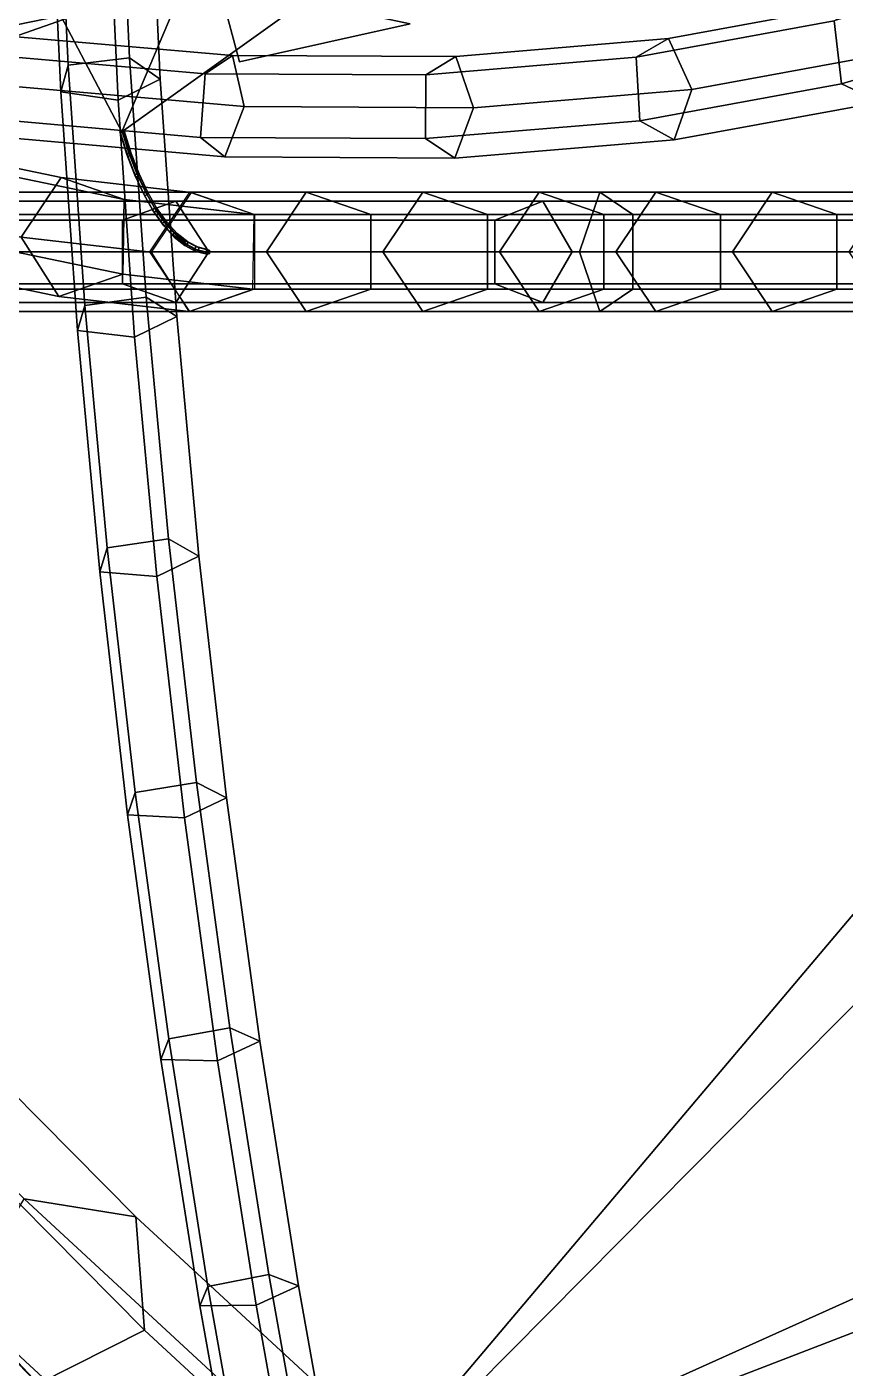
# Model space of a CAD drawing. Header units: metres. Extents: x -349 to 464, y -383 to 362.
# Drawn here: x 137.06 to 155.07, y -24.57 to 4.95 of the extents above; entities that cross this region are included whole.
import ezdxf

# ---------------------------------------------------------------- set-up
doc = ezdxf.new("R2010")
doc.units = ezdxf.units.M

msp = doc.modelspace()

# ---------------------------------------------------------------- linework, layer by layer
at = {"layer": 'Breeder_Intrnd', "color": 3}
for points in [[(135.9163, 4.4328, 216.4798), (145.0623, 7.6501, 230.9296), (145.9392, 9.9562, 229.8611), (136.7932, 6.7389, 215.4113)], [(133.7779, 4.9879, 217.9322), (142.8212, 8.1742, 232.2307), (145.0623, 7.6501, 230.9296), (135.9163, 4.4328, 216.4798)], [(134.5917, -16.3225, 426.0262), (139.4614, -21.2405, 441.7894), (137.0002, -20.848, 442.6718), (132.0836, -15.88, 426.7362)], [(134.8119, -18.8532, 425.2932), (139.6528, -23.7405, 440.9504), (139.4614, -21.2405, 441.7894), (134.5917, -16.3225, 426.0262)], [(130.735, -18.186, 426.4333), (135.6516, -23.1541, 442.369), (137.3117, -24.9163, 441.3066), (132.442, -19.9984, 425.5434)], [(132.442, -19.9984, 425.5434), (137.3117, -24.9163, 441.3066), (139.6528, -23.7405, 440.9504), (134.8119, -18.8532, 425.2932)], [(137.0002, -20.848, 442.6718), (142.9501, -26.3498, 458.0708), (141.6015, -28.6559, 457.7679), (135.6516, -23.1541, 442.369)], [(139.4614, -21.2405, 441.7894), (145.3533, -26.6864, 457.0211), (142.9501, -26.3498, 458.0708), (137.0002, -20.848, 442.6718)], [(139.6528, -23.7405, 440.9504), (145.509, -29.1521, 456.0795), (145.3533, -26.6864, 457.0211), (139.4614, -21.2405, 441.7894)], [(135.6516, -23.1541, 442.369), (141.6015, -28.6559, 457.7679), (143.2036, -30.3623, 456.5384), (137.3117, -24.9163, 441.3066)], [(137.3117, -24.9163, 441.3066), (143.2036, -30.3623, 456.5384), (145.509, -29.1521, 456.0795), (139.6528, -23.7405, 440.9504)]]:
    msp.add_3dface(points, dxfattribs=at)
at = {"layer": 'Breeder_Leaf', "color": 3}
for points in [[(134.9291, 4.6104, 151.7914), (143.7253, 8.4821, 143.4836), (146.0098, 13.3644, 147.2704)], [(134.9291, 4.6104, 151.7914), (146.0098, 13.3644, 147.2704), (143.7253, 8.4821, 143.4836)], [(136.1656, 11.02431, 346.5531), (132.6048, 3.9246, 335.9357), (138.4332, 9.7444, 337.5585)], [(136.1656, 11.02431, 346.5531), (138.4332, 9.7444, 337.5585), (132.6048, 3.9246, 335.9357)], [(139.1553, 2.6417, 30.6195), (142.4607, 10.4511, 18.3783), (135.5824, 9.4267, 15.02127)], [(139.1553, 2.6417, 30.6195), (135.5824, 9.4267, 15.02127), (142.4607, 10.4511, 18.3783)], [(149.6413, 10.1452, 18.964), (142.4607, 10.4511, 18.3783), (139.1553, 2.6417, 30.6195)], [(149.6413, 10.1452, 18.964), (139.1553, 2.6417, 30.6195), (142.4607, 10.4511, 18.3783)], [(138.4332, 9.7444, 337.5585), (133.597, 2.3236, 324.6361), (139.7212, 9.614, 329.7633)], [(138.4332, 9.7444, 337.5585), (139.7212, 9.614, 329.7633), (133.597, 2.3236, 324.6361)], [(138.4332, 9.7444, 337.5585), (135.1002, 4.4463, 332.2229), (133.597, 2.3236, 324.6361)], [(138.4332, 9.7444, 337.5585), (133.597, 2.3236, 324.6361), (135.1002, 4.4463, 332.2229)], [(141.2778, 5.9185, 138.4559), (143.7253, 8.4821, 143.4836), (134.9291, 4.6104, 151.7914)], [(141.2778, 5.9185, 138.4559), (134.9291, 4.6104, 151.7914), (143.7253, 8.4821, 143.4836)], [(141.2778, 5.9185, 138.4559), (141.7391, 4.1851, 131.4803), (145.4991, 5.02304, 125.9182)], [(141.2778, 5.9185, 138.4559), (145.4991, 5.02304, 125.9182), (141.7391, 4.1851, 131.4803)]]:
    msp.add_3dface(points, dxfattribs=at)
at = {"layer": 'Breeder_Petiole', "color": 3}
for points in [[(137.7251, 9.3429, 357.4364), (137.9696, 4.1104, 355.0494), (139.3223, 4.2727, 354.8326), (139.0786, 9.4851, 357.2105)], [(139.0786, 9.4851, 357.2105), (139.3223, 4.2727, 354.8326), (139.9977, 3.7999, 355.9387), (139.7551, 8.9694, 358.2966)], [(137.5666, 8.7271, 358.687), (137.8105, 3.5258, 356.3147), (137.9696, 4.1104, 355.0494), (137.7251, 9.3429, 357.4364)], [(139.7551, 8.9694, 358.2966), (139.9977, 3.7999, 355.9387), (139.0686, 3.3409, 356.8495), (138.826, 8.5036, 359.2039)], [(138.826, 8.5036, 359.2039), (139.0686, 3.3409, 356.8495), (137.8105, 3.5258, 356.3147), (137.5666, 8.7271, 358.687)], [(154.9917, 3.7001, 138.2109), (159.0996, 4.9197, 134.4555), (158.8576, 6.2897, 134.6364), (154.8297, 5.08864, 138.3291)], [(150.4765, 4.2873, 141.7512), (154.8297, 5.08864, 138.3291), (155.5924, 5.5075, 139.3996), (151.187, 4.6956, 142.8611)], [(151.187, 4.6956, 142.8611), (155.5924, 5.5075, 139.3996), (156.2198, 4.4049, 139.9417), (151.6988, 3.5757, 143.4833)], [(150.5533, 2.8878, 141.6902), (154.9917, 3.7001, 138.2109), (154.8297, 5.08864, 138.3291), (150.4765, 4.2873, 141.7512)], [(135.9571, 4.3577, 150.0505), (140.9883, 3.9187, 147.6428), (141.5851, 4.3205, 148.8199), (136.4937, 4.7636, 151.2549)], [(136.4937, 4.7636, 151.2549), (141.5851, 4.3205, 148.8199), (141.848, 3.1976, 149.577), (136.626, 3.655, 152.0652)], [(155.8507, 3.2943, 139.2113), (160.0545, 4.5402, 135.3761), (159.0996, 4.9197, 134.4555), (154.9917, 3.7001, 138.2109)], [(145.8458, 3.8955, 144.8667), (150.4765, 4.2873, 141.7512), (151.187, 4.6956, 142.8611), (146.5008, 4.2981, 146.0122)], [(146.5008, 4.2981, 146.0122), (151.187, 4.6956, 142.8611), (151.6988, 3.5757, 143.4833), (146.8907, 3.1715, 146.7064)], [(135.7554, 2.9713, 150.1223), (140.8822, 2.5203, 147.6773), (140.9883, 3.9187, 147.6428), (135.9571, 4.3577, 150.0505)], [(137.9696, 4.1104, 355.0494), (138.3382, -1.1788, 352.8083), (139.6897, -0.9962, 352.6), (139.3223, 4.2727, 354.8326)], [(139.3223, 4.2727, 354.8326), (139.6897, -0.9962, 352.6), (140.3629, -1.4258, 353.7249), (139.9977, 3.7999, 355.9387)], [(140.9883, 3.9187, 147.6428), (145.8458, 3.8955, 144.8667), (146.5008, 4.2981, 146.0122), (141.5851, 4.3205, 148.8199)], [(141.5851, 4.3205, 148.8199), (146.5008, 4.2981, 146.0122), (146.8907, 3.1715, 146.7064), (141.848, 3.1976, 149.577)], [(145.8329, 2.4927, 144.8568), (150.5533, 2.8878, 141.6902), (150.4765, 4.2873, 141.7512), (145.8458, 3.8955, 144.8667)], [(151.6988, 3.5757, 143.4833), (156.2198, 4.4049, 139.9417), (155.8507, 3.2943, 139.2113), (151.3094, 2.4649, 142.7639)], [(137.8105, 3.5258, 356.3147), (138.1776, -1.7319, 354.0875), (138.3382, -1.1788, 352.8083), (137.9696, 4.1104, 355.0494)], [(140.8822, 2.5203, 147.6773), (145.8329, 2.4927, 144.8568), (145.8458, 3.8955, 144.8667), (140.9883, 3.9187, 147.6428)], [(136.626, 3.655, 152.0652), (141.848, 3.1976, 149.577), (141.4161, 2.09143, 148.8749), (136.1723, 2.5536, 151.3692)], [(139.9977, 3.7999, 355.9387), (140.3629, -1.4258, 353.7249), (139.4337, -1.8779, 354.639), (139.0686, 3.3409, 356.8495)], [(146.8907, 3.1715, 146.7064), (151.6988, 3.5757, 143.4833), (151.3094, 2.4649, 142.7639), (146.4803, 2.06213, 145.9964)], [(151.3094, 2.4649, 142.7639), (155.8507, 3.2943, 139.2113), (154.9917, 3.7001, 138.2109), (150.5533, 2.8878, 141.6902)], [(139.0686, 3.3409, 356.8495), (139.4337, -1.8779, 354.639), (138.1776, -1.7319, 354.0875), (137.8105, 3.5258, 356.3147)], [(136.1723, 2.5536, 151.3692), (141.4161, 2.09143, 148.8749), (140.8822, 2.5203, 147.6773), (135.7554, 2.9713, 150.1223)], [(141.848, 3.1976, 149.577), (146.8907, 3.1715, 146.7064), (146.4803, 2.06213, 145.9964), (141.4161, 2.09143, 148.8749)], [(139.2632, 2.1446, 31.01648), (139.107, 2.6417, 30.6395), (139.1549, 2.6733, 30.6612), (139.3098, 2.1797, 31.03519)], [(139.3098, 2.1797, 31.03519), (139.1549, 2.6733, 30.6612), (139.2034, 2.6615, 30.6256), (139.3587, 2.1666, 31.00074)], [(139.3587, 2.1666, 31.00074), (139.2034, 2.6615, 30.6256), (139.185, 2.622, 30.5811), (139.3419, 2.1225, 30.96)], [(146.4803, 2.06213, 145.9964), (151.3094, 2.4649, 142.7639), (150.5533, 2.8878, 141.6902), (145.8329, 2.4927, 144.8568)], [(139.2829, 2.1095, 30.9702), (139.1255, 2.6102, 30.5903), (139.107, 2.6417, 30.6395), (139.2632, 2.1446, 31.01648)], [(139.3419, 2.1225, 30.96), (139.185, 2.622, 30.5811), (139.1255, 2.6102, 30.5903), (139.2829, 2.1095, 30.9702)], [(141.4161, 2.09143, 148.8749), (146.4803, 2.06213, 145.9964), (145.8329, 2.4927, 144.8568), (140.8822, 2.5203, 147.6773)], [(136.9372, 0.325, 29.7261), (133.8217, 0.9732, 23.9067), (134.7093, 2.2843, 23.5778), (137.8182, 1.6364, 29.3806)], [(137.8182, 1.6364, 29.3806), (134.7093, 2.2843, 23.5778), (136.0497, 1.8094, 22.8077), (139.2027, 1.1523, 28.6994)], [(139.4368, 1.6898, 31.4368), (139.2632, 2.1446, 31.01648), (139.3098, 2.1797, 31.03519), (139.4824, 1.7285, 31.4523)], [(139.4581, 1.6511, 31.3936), (139.2829, 2.1095, 30.9702), (139.2632, 2.1446, 31.01648), (139.4368, 1.6898, 31.4368)], [(139.517, 1.6655, 31.382), (139.3419, 2.1225, 30.96), (139.2829, 2.1095, 30.9702), (139.4581, 1.6511, 31.3936)], [(139.4824, 1.7285, 31.4523), (139.3098, 2.1797, 31.03519), (139.3587, 2.1666, 31.00074), (139.5323, 1.7141, 31.4188)], [(139.5323, 1.7141, 31.4188), (139.3587, 2.1666, 31.00074), (139.3419, 2.1225, 30.96), (139.517, 1.6655, 31.382)], [(139.2027, 1.1523, 28.6994), (136.0497, 1.8094, 22.8077), (135.9844, 0.1728, 22.6604), (139.1719, -0.4902, 28.6248)], [(139.7989, -0.00332, 35.7758), (136.9372, 0.325, 29.7261), (137.8182, 1.6364, 29.3806), (140.6799, 1.308, 35.4302)], [(140.6799, 1.308, 35.4302), (137.8182, 1.6364, 29.3806), (139.2027, 1.1523, 28.6994), (142.0645, 0.8239, 34.749)], [(139.6267, 1.2818, 31.8962), (139.4368, 1.6898, 31.4368), (139.4824, 1.7285, 31.4523), (139.6711, 1.3237, 31.9082)], [(139.6497, 1.2398, 31.8564), (139.4581, 1.6511, 31.3936), (139.4368, 1.6898, 31.4368), (139.6267, 1.2818, 31.8962)], [(139.7085, 1.2555, 31.8433), (139.517, 1.6655, 31.382), (139.4581, 1.6511, 31.3936), (139.6497, 1.2398, 31.8564)], [(139.6711, 1.3237, 31.9082), (139.4824, 1.7285, 31.4523), (139.5323, 1.7141, 31.4188), (139.722, 1.3081, 31.8758)], [(139.722, 1.3081, 31.8758), (139.5323, 1.7141, 31.4188), (139.517, 1.6655, 31.382), (139.7085, 1.2555, 31.8433)], [(135.5404, 0, 168.6782), (149.2286, 0, 161.2943), (149.6752, 1.3106, 162.1298), (135.7252, 1.3106, 169.6073)], [(135.7252, 1.3106, 169.6073), (149.6752, 1.3106, 162.1298), (150.4019, 0.8222, 163.4894), (136.026, 0.8222, 171.1194)], [(139.831, 0.9245, 32.3905), (139.6267, 1.2818, 31.8962), (139.6711, 1.3237, 31.9082), (139.8741, 0.9693, 32.3985)], [(139.8557, 0.8796, 32.3542), (139.6497, 1.2398, 31.8564), (139.6267, 1.2818, 31.8962), (139.831, 0.9245, 32.3905)], [(139.9144, 0.8963, 32.3396), (139.7085, 1.2555, 31.8433), (139.6497, 1.2398, 31.8564), (139.8557, 0.8796, 32.3542)], [(139.8741, 0.9693, 32.3985), (139.6711, 1.3237, 31.9082), (139.722, 1.3081, 31.8758), (139.9259, 0.9526, 32.3674)], [(139.9259, 0.9526, 32.3674), (139.722, 1.3081, 31.8758), (139.7085, 1.2555, 31.8433), (139.9144, 0.8963, 32.3396)], [(142.3356, 0, 41.9043), (139.7715, 0, 35.7139), (140.6467, 1.3106, 35.3514), (143.2108, 1.3106, 41.5418)], [(143.2108, 1.3106, 41.5418), (140.6467, 1.3106, 35.3514), (142.071, 0.8222, 34.7614), (144.6352, 0.8222, 40.9518)], [(144.8997, 0, 48.0947), (142.3356, 0, 41.9043), (143.2108, 1.3106, 41.5418), (145.775, 1.3106, 47.7321)], [(145.775, 1.3106, 47.7321), (143.2108, 1.3106, 41.5418), (144.6352, 0.8222, 40.9518), (147.1993, 0.8222, 47.1421)], [(147.4639, 0, 54.285), (144.8997, 0, 48.0947), (145.775, 1.3106, 47.7321), (148.3391, 1.3106, 53.9225)], [(148.3391, 1.3106, 53.9225), (145.775, 1.3106, 47.7321), (147.1993, 0.8222, 47.1421), (149.7634, 0.8222, 53.3325)], [(150.028, 0, 60.4754), (147.4639, 0, 54.285), (148.3391, 1.3106, 53.9225), (150.9032, 1.3106, 60.1129)], [(150.9032, 1.3106, 60.1129), (148.3391, 1.3106, 53.9225), (149.7634, 0.8222, 53.3325), (152.3276, 0.8222, 59.5229)], [(149.2286, 0, 161.2943), (160.184, 0, 150.2549), (160.8538, 1.3106, 150.9248), (149.6752, 1.3106, 162.1298)], [(149.6752, 1.3106, 162.1298), (160.8538, 1.3106, 150.9248), (161.944, 0.8222, 152.0149), (150.4019, 0.8222, 163.4894)], [(152.5921, 0, 66.6657), (150.028, 0, 60.4754), (150.9032, 1.3106, 60.1129), (153.4674, 1.3106, 66.3032)], [(153.4674, 1.3106, 66.3032), (150.9032, 1.3106, 60.1129), (152.3276, 0.8222, 59.5229), (154.8917, 0.8222, 65.7132)], [(155.1563, 0, 72.8561), (152.5921, 0, 66.6657), (153.4674, 1.3106, 66.3032), (156.0315, 1.3106, 72.4936)], [(156.0315, 1.3106, 72.4936), (153.4674, 1.3106, 66.3032), (154.8917, 0.8222, 65.7132), (157.4558, 0.8222, 71.9036)], [(134.2492, 1.118, 347.8637), (140.3446, 1.118, 359.9611), (139.1699, 0.7014, 360.5524), (132.9907, 0.7014, 348.2455)], [(137.769, -0.9817, 29.2617), (134.6052, -0.3243, 23.343), (133.8217, 0.9732, 23.9067), (136.9372, 0.325, 29.7261)], [(135.0226, 0, 347.6291), (141.0665, 0, 359.5977), (140.3446, 1.118, 359.9611), (134.2492, 1.118, 347.8637)], [(140.3446, 1.118, 359.9611), (148.4185, 1.118, 370.8383), (147.3621, 0.7014, 371.6217), (139.1699, 0.7014, 360.5524)], [(142.0645, 0.8239, 34.749), (139.2027, 1.1523, 28.6994), (139.1719, -0.4902, 28.6248), (142.0336, -0.8185, 34.6745)], [(140.0476, 0.6213, 32.9147), (139.831, 0.9245, 32.3905), (139.8741, 0.9693, 32.3985), (140.0894, 0.6686, 32.9186)], [(140.0744, 0.5739, 32.8824), (139.8557, 0.8796, 32.3542), (139.831, 0.9245, 32.3905), (140.0476, 0.6213, 32.9147)], [(140.1328, 0.5916, 32.866), (139.9144, 0.8963, 32.3396), (139.8557, 0.8796, 32.3542), (140.0744, 0.5739, 32.8824)], [(140.0894, 0.6686, 32.9186), (139.8741, 0.9693, 32.3985), (139.9259, 0.9526, 32.3674), (140.1423, 0.651, 32.8888)], [(140.1423, 0.651, 32.8888), (139.9259, 0.9526, 32.3674), (139.9144, 0.8963, 32.3396), (140.1328, 0.5916, 32.866)], [(141.0665, 0, 359.5977), (149.0676, 0, 370.3569), (148.4185, 1.118, 370.8383), (140.3446, 1.118, 359.9611)], [(148.4185, 1.118, 370.8383), (158.2331, 1.118, 380.175), (157.3262, 0.7014, 381.1275), (147.3621, 0.7014, 371.6217)], [(149.0676, 0, 370.3569), (158.7903, 0, 379.5897), (158.2331, 1.118, 380.175), (148.4185, 1.118, 370.8383)], [(132.9907, 0.7014, 348.2455), (139.1699, 0.7014, 360.5524), (139.1699, -0.7014, 360.5524), (132.9907, -0.7014, 348.2455)], [(136.026, 0.8222, 171.1194), (150.4019, 0.8222, 163.4894), (150.4019, -0.8222, 163.4894), (136.026, -0.8222, 171.1194)], [(139.1699, 0.7014, 360.5524), (147.3621, 0.7014, 371.6217), (147.3621, -0.7014, 371.6217), (139.1699, -0.7014, 360.5524)], [(140.2746, 0.3752, 33.4638), (140.0476, 0.6213, 32.9147), (140.0894, 0.6686, 32.9186), (140.3149, 0.4246, 33.4633)], [(140.3034, 0.3257, 33.4356), (140.0744, 0.5739, 32.8824), (140.0476, 0.6213, 32.9147), (140.2746, 0.3752, 33.4638)], [(140.3616, 0.3442, 33.4176), (140.1328, 0.5916, 32.866), (140.0744, 0.5739, 32.8824), (140.3034, 0.3257, 33.4356)], [(140.3149, 0.4246, 33.4633), (140.0894, 0.6686, 32.9186), (140.1423, 0.651, 32.8888), (140.3689, 0.4062, 33.4349)], [(140.3689, 0.4062, 33.4349), (140.1423, 0.651, 32.8888), (140.1328, 0.5916, 32.866), (140.3616, 0.3442, 33.4176)], [(144.6352, 0.8222, 40.9518), (142.071, 0.8222, 34.7614), (142.071, -0.8222, 34.7614), (144.6352, -0.8222, 40.9518)], [(147.1993, 0.8222, 47.1421), (144.6352, 0.8222, 40.9518), (144.6352, -0.8222, 40.9518), (147.1993, -0.8222, 47.1421)], [(149.7634, 0.8222, 53.3325), (147.1993, 0.8222, 47.1421), (147.1993, -0.8222, 47.1421), (149.7634, -0.8222, 53.3325)], [(147.3621, 0.7014, 371.6217), (157.3262, 0.7014, 381.1275), (157.3262, -0.7014, 381.1275), (147.3621, -0.7014, 371.6217)], [(152.3276, 0.8222, 59.5229), (149.7634, 0.8222, 53.3325), (149.7634, -0.8222, 53.3325), (152.3276, -0.8222, 59.5229)], [(150.4019, 0.8222, 163.4894), (161.944, 0.8222, 152.0149), (161.944, -0.8222, 152.0149), (150.4019, -0.8222, 163.4894)], [(154.8917, 0.8222, 65.7132), (152.3276, 0.8222, 59.5229), (152.3276, -0.8222, 59.5229), (154.8917, -0.8222, 65.7132)], [(157.4558, 0.8222, 71.9036), (154.8917, 0.8222, 65.7132), (154.8917, -0.8222, 65.7132), (157.4558, -0.8222, 71.9036)], [(140.6307, -1.3101, 35.3114), (137.769, -0.9817, 29.2617), (136.9372, 0.325, 29.7261), (139.7989, -0.00332, 35.7758)], [(140.5098, 0.1885, 34.0326), (140.2746, 0.3752, 33.4638), (140.3149, 0.4246, 33.4633), (140.5484, 0.2395, 34.02758)], [(140.5406, 0.1374, 34.00882), (140.3034, 0.3257, 33.4356), (140.2746, 0.3752, 33.4638), (140.5098, 0.1885, 34.0326)], [(140.5986, 0.1564, 33.9888), (140.3616, 0.3442, 33.4176), (140.3034, 0.3257, 33.4356), (140.5406, 0.1374, 34.00882)], [(140.5484, 0.2395, 34.02758), (140.3149, 0.4246, 33.4633), (140.3689, 0.4062, 33.4349), (140.6035, 0.2205, 34.00066)], [(140.6035, 0.2205, 34.00066), (140.3689, 0.4062, 33.4349), (140.3616, 0.3442, 33.4176), (140.5986, 0.1564, 33.9888)], [(139.1719, -0.4902, 28.6248), (135.9844, 0.1728, 22.6604), (134.6052, -0.3243, 23.343), (137.769, -0.9817, 29.2617)], [(135.7252, -1.3106, 169.6073), (149.6752, -1.3106, 162.1298), (149.2286, 0, 161.2943), (135.5404, 0, 168.6782)], [(143.2108, -1.3106, 41.5418), (140.6467, -1.3106, 35.3514), (139.7715, 0, 35.7139), (142.3356, 0, 41.9043)], [(140.7508, 0.06304, 34.6155), (140.5098, 0.1885, 34.0326), (140.5484, 0.2395, 34.02758), (140.7878, 0.1152, 34.6057)], [(140.7838, 0.01085, 34.5962), (140.5406, 0.1374, 34.00882), (140.5098, 0.1885, 34.0326), (140.7508, 0.06304, 34.6155)], [(140.8416, 0.03029, 34.5744), (140.5986, 0.1564, 33.9888), (140.5406, 0.1374, 34.00882), (140.7838, 0.01085, 34.5962)], [(140.7878, 0.1152, 34.6057), (140.5484, 0.2395, 34.02758), (140.6035, 0.2205, 34.00066), (140.844, 0.09578, 34.5804)], [(140.844, 0.09578, 34.5804), (140.6035, 0.2205, 34.00066), (140.5986, 0.1564, 33.9888), (140.8416, 0.03029, 34.5744)], [(140.9953, 0, 35.207), (140.7508, 0.06304, 34.6155), (140.7878, 0.1152, 34.6057), (141.0326, 0.05258, 35.1972)], [(141.0286, -0.05258, 35.1876), (140.7838, 0.01085, 34.5962), (140.7508, 0.06304, 34.6155), (140.9953, 0, 35.207)], [(141.0868, -0.03298, 35.1656), (140.8416, 0.03029, 34.5744), (140.7838, 0.01085, 34.5962), (141.0286, -0.05258, 35.1876)], [(141.0326, 0.05258, 35.1972), (140.7878, 0.1152, 34.6057), (140.844, 0.09578, 34.5804), (141.0893, 0.03298, 35.1716)], [(141.0893, 0.03298, 35.1716), (140.844, 0.09578, 34.5804), (140.8416, 0.03029, 34.5744), (141.0868, -0.03298, 35.1656)], [(145.775, -1.3106, 47.7321), (143.2108, -1.3106, 41.5418), (142.3356, 0, 41.9043), (144.8997, 0, 48.0947)], [(148.3391, -1.3106, 53.9225), (145.775, -1.3106, 47.7321), (144.8997, 0, 48.0947), (147.4639, 0, 54.285)], [(150.9032, -1.3106, 60.1129), (148.3391, -1.3106, 53.9225), (147.4639, 0, 54.285), (150.028, 0, 60.4754)], [(149.6752, -1.3106, 162.1298), (160.8538, -1.3106, 150.9248), (160.184, 0, 150.2549), (149.2286, 0, 161.2943)], [(153.4674, -1.3106, 66.3032), (150.9032, -1.3106, 60.1129), (150.028, 0, 60.4754), (152.5921, 0, 66.6657)], [(156.0315, -1.3106, 72.4936), (153.4674, -1.3106, 66.3032), (152.5921, 0, 66.6657), (155.1563, 0, 72.8561)], [(134.2492, -1.118, 347.8637), (140.3446, -1.118, 359.9611), (141.0665, 0, 359.5977), (135.0226, 0, 347.6291)], [(140.3446, -1.118, 359.9611), (148.4185, -1.118, 370.8383), (149.0676, 0, 370.3569), (141.0665, 0, 359.5977)], [(148.4185, -1.118, 370.8383), (158.2331, -1.118, 380.175), (158.7903, 0, 379.5897), (149.0676, 0, 370.3569)], [(142.0336, -0.8185, 34.6745), (139.1719, -0.4902, 28.6248), (137.769, -0.9817, 29.2617), (140.6307, -1.3101, 35.3114)], [(132.9907, -0.7014, 348.2455), (139.1699, -0.7014, 360.5524), (140.3446, -1.118, 359.9611), (134.2492, -1.118, 347.8637)], [(136.026, -0.8222, 171.1194), (150.4019, -0.8222, 163.4894), (149.6752, -1.3106, 162.1298), (135.7252, -1.3106, 169.6073)], [(139.1699, -0.7014, 360.5524), (147.3621, -0.7014, 371.6217), (148.4185, -1.118, 370.8383), (140.3446, -1.118, 359.9611)], [(144.6352, -0.8222, 40.9518), (142.071, -0.8222, 34.7614), (140.6467, -1.3106, 35.3514), (143.2108, -1.3106, 41.5418)], [(147.1993, -0.8222, 47.1421), (144.6352, -0.8222, 40.9518), (143.2108, -1.3106, 41.5418), (145.775, -1.3106, 47.7321)], [(149.7634, -0.8222, 53.3325), (147.1993, -0.8222, 47.1421), (145.775, -1.3106, 47.7321), (148.3391, -1.3106, 53.9225)], [(147.3621, -0.7014, 371.6217), (157.3262, -0.7014, 381.1275), (158.2331, -1.118, 380.175), (148.4185, -1.118, 370.8383)], [(152.3276, -0.8222, 59.5229), (149.7634, -0.8222, 53.3325), (148.3391, -1.3106, 53.9225), (150.9032, -1.3106, 60.1129)], [(150.4019, -0.8222, 163.4894), (161.944, -0.8222, 152.0149), (160.8538, -1.3106, 150.9248), (149.6752, -1.3106, 162.1298)], [(154.8917, -0.8222, 65.7132), (152.3276, -0.8222, 59.5229), (150.9032, -1.3106, 60.1129), (153.4674, -1.3106, 66.3032)], [(157.4558, -0.8222, 71.9036), (154.8917, -0.8222, 65.7132), (153.4674, -1.3106, 66.3032), (156.0315, -1.3106, 72.4936)], [(138.1776, -1.7319, 354.0875), (138.6677, -7.04008, 352.008), (138.8304, -6.5187, 350.7157), (138.3382, -1.1788, 352.8083)], [(138.3382, -1.1788, 352.8083), (138.8304, -6.5187, 350.7157), (140.1802, -6.3156, 350.5153), (139.6897, -0.9962, 352.6)], [(139.6897, -0.9962, 352.6), (140.1802, -6.3156, 350.5153), (140.8502, -6.7014, 351.6579), (140.3629, -1.4258, 353.7249)], [(140.3629, -1.4258, 353.7249), (140.8502, -6.7014, 351.6579), (139.9208, -7.1466, 352.5751), (139.4337, -1.8779, 354.639)], [(139.4337, -1.8779, 354.639), (139.9208, -7.1466, 352.5751), (138.6677, -7.04008, 352.008), (138.1776, -1.7319, 354.0875)], [(138.8304, -6.5187, 350.7157), (139.4458, -11.9027, 348.7742), (140.7934, -11.6789, 348.5811), (140.1802, -6.3156, 350.5153)], [(140.1802, -6.3156, 350.5153), (140.7934, -11.6789, 348.5811), (141.4592, -12.02062, 349.7401), (140.8502, -6.7014, 351.6579)], [(138.6677, -7.04008, 352.008), (139.2802, -12.3919, 350.0786), (139.4458, -11.9027, 348.7742), (138.8304, -6.5187, 350.7157)], [(140.8502, -6.7014, 351.6579), (141.4592, -12.02062, 349.7401), (140.5294, -12.4587, 350.6602), (139.9208, -7.1466, 352.5751)], [(139.9208, -7.1466, 352.5751), (140.5294, -12.4587, 350.6602), (139.2802, -12.3919, 350.0786), (138.6677, -7.04008, 352.008)], [(139.4458, -11.9027, 348.7742), (140.1836, -17.3243, 346.986), (141.5285, -17.07971, 346.7997), (140.7934, -11.6789, 348.5811)], [(140.7934, -11.6789, 348.5811), (141.5285, -17.07971, 346.7997), (142.1891, -17.3769, 347.9738), (141.4592, -12.02062, 349.7401)], [(139.2802, -12.3919, 350.0786), (140.0144, -17.7812, 348.3016), (140.1836, -17.3243, 346.986), (139.4458, -11.9027, 348.7742)], [(141.4592, -12.02062, 349.7401), (142.1891, -17.3769, 347.9738), (141.2587, -17.8079, 348.8967), (140.5294, -12.4587, 350.6602)], [(140.5294, -12.4587, 350.6602), (141.2587, -17.8079, 348.8967), (140.0144, -17.7812, 348.3016), (139.2802, -12.3919, 350.0786)], [(140.1836, -17.3243, 346.986), (141.043, -22.7769, 345.3532), (142.3847, -22.5114, 345.1731), (141.5285, -17.07971, 346.7997)], [(141.5285, -17.07971, 346.7997), (142.3847, -22.5114, 345.1731), (143.0392, -22.7638, 346.3611), (142.1891, -17.3769, 347.9738)], [(140.0144, -17.7812, 348.3016), (140.8694, -23.2013, 346.6791), (141.043, -22.7769, 345.3532), (140.1836, -17.3243, 346.986)], [(142.1891, -17.3769, 347.9738), (143.0392, -22.7638, 346.3611), (142.108, -23.1877, 347.2865), (141.2587, -17.8079, 348.8967)], [(141.2587, -17.8079, 348.8967), (142.108, -23.1877, 347.2865), (140.8694, -23.2013, 346.6791), (140.0144, -17.7812, 348.3016)], [(141.043, -22.7769, 345.3532), (142.023, -28.254, 343.8779), (143.3611, -27.9674, 343.7033), (142.3847, -22.5114, 345.1731)], [(142.3847, -22.5114, 345.1731), (143.3611, -27.9674, 343.7033), (144.0083, -28.1749, 344.9038), (143.0392, -22.7638, 346.3611)], [(140.8694, -23.2013, 346.6791), (141.8443, -28.6456, 345.2131), (142.023, -28.254, 343.8779), (141.043, -22.7769, 345.3532)], [(143.0392, -22.7638, 346.3611), (144.0083, -28.1749, 344.9038), (143.0762, -28.5916, 345.8316), (142.108, -23.1877, 347.2865)], [(142.108, -23.1877, 347.2865), (143.0762, -28.5916, 345.8316), (141.8443, -28.6456, 345.2131), (140.8694, -23.2013, 346.6791)]]:
    msp.add_3dface(points, dxfattribs=at)
at = {"layer": 'Breeder_Stipule', "color": 3}
for points in [[(155.6457, -14.1204, 463.1929), (157.8035, -21.8985, 463.3739), (143.716, -28.2375, 457.0998)], [(155.6457, -14.1204, 463.1929), (143.716, -28.2375, 457.0998), (157.8035, -21.8985, 463.3739)], [(143.716, -28.2375, 457.0998), (158.4508, -22.5533, 462.446), (157.309, -14.5144, 459.4749)], [(143.716, -28.2375, 457.0998), (157.309, -14.5144, 459.4749), (158.4508, -22.5533, 462.446)], [(143.716, -28.2375, 457.0998), (157.8035, -21.8985, 463.3739), (160.4622, -29.3046, 466.9566)], [(143.716, -28.2375, 457.0998), (160.4622, -29.3046, 466.9566), (157.8035, -21.8985, 463.3739)], [(162.1256, -29.6986, 463.2386), (158.4508, -22.5533, 462.446), (143.716, -28.2375, 457.0998)], [(162.1256, -29.6986, 463.2386), (143.716, -28.2375, 457.0998), (158.4508, -22.5533, 462.446)]]:
    msp.add_3dface(points, dxfattribs=at)

doc.saveas('drawing.dxf')
